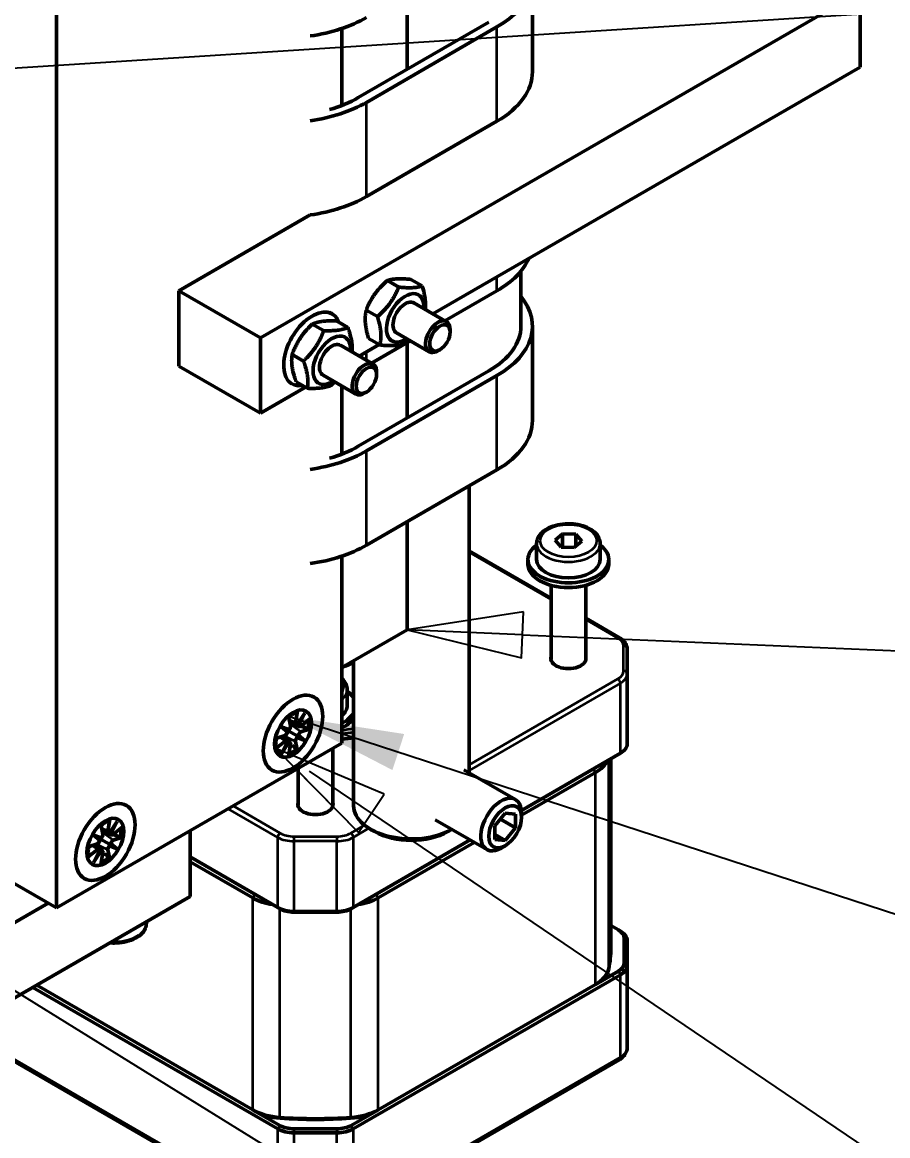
# Model space of a CAD drawing. Header units: millimetres. Extents: x -945 to 1680, y -1981 to 1188.
# Drawn here: x 1117.6 to 1192.6, y 829.7 to 926.2 of the extents above; entities that cross this region are included whole.
import ezdxf

# ---------------------------------------------------------------- set-up
doc = ezdxf.new("R2010")
doc.units = ezdxf.units.MM
doc.header["$LTSCALE"] = 4
for name, color, linetype, lineweight in [('Symbol (ISO)', 7, 'Continuous', 25), ('Visible (ISO)', 7, 'Continuous', 50), ('Visible Narrow (ISO)', 7, 'Continuous', 35)]:
    doc.layers.add(name, color=color, linetype=linetype, lineweight=lineweight)
doc.styles.add('Note Text (ISO)', font='tahoma.ttf')
doc.dimstyles.new('Default - Method 1b (ISO)$7', dxfattribs={"dimscale": 4, "dimtxt": 3.5, "dimasz": 2.5, "dimexe": 3.175, "dimexo": 0, "dimgap": 0.762, "dimtad": 1, "dimtoh": 1, "dimrnd": 1e-08, "dimtxsty": 'Note Text (ISO)', "dimcen": 0.09, "dimdle": 10, "dimclrd": 256, "dimclre": 256, "dimclrt": 256, "dimazin": 2, "dimtfac": 1, "dimtmove": 0, "dimatfit": 3, "dimfxl": 1, "dimtolj": 1, "dimlwd": -1, "dimlwe": -1, "dimarcsym": 0})

# ---------------------------------------------------------------- blocks, each defined once
blk = doc.blocks.new('Balloon29')
at = {"layer": 'Symbol (ISO)'}
for p, q in [((278.693, 211.498), (277.107, 212.089)), ((277.098, 211.647), (278.167, 210.648)), ((278.43, 211.073), (277.299, 211.773)), ((278.167, 210.648), (278.693, 211.498)), ((278.43, 211.073), (295.067, 200.777)), ((299.521, 203.27), (299.681, 203.27)), ((299.521, 192.77), (299.681, 192.77))]:
    blk.add_line(p, q, dxfattribs=at)
at = {"layer": 'Symbol (ISO)', "flags": 128}
blk.add_lwpolyline([(278.693, 211.498), (276.304, 212.389), (278.167, 210.648), (278.693, 211.498)], dxfattribs=at)
at = {"layer": 'Symbol (ISO)'}
for centre, start, end in [((299.521, 198.02), 90, 270), ((299.681, 198.02), 270, 90)]:
    blk.add_arc(centre, 5.25, start, end, dxfattribs=at)
blk.add_solid([(278.693, 211.498), (276.304, 212.389), (278.167, 210.648), (278.693, 211.498)], dxfattribs=at)
at = {"layer": 'Symbol (ISO)', "insert": (299.601, 198.057), "char_height": 3.5, "attachment_point": 5, "style": 'Note Text (ISO)'}
blk.add_mtext('005', dxfattribs=at)
blk = doc.blocks.new('Balloon33')
at = {"layer": 'Symbol (ISO)'}
for p, q in [((311.426, 222.634), (311.585, 222.634)), ((290.27, 218.779), (287.751, 218.385)), ((290.227, 217.78), (290.27, 218.779)), ((290.248, 218.279), (287.751, 218.385)), ((287.751, 218.385), (290.227, 217.78)), ((290.248, 218.279), (306.195, 217.605)), ((311.426, 212.134), (311.585, 212.134))]:
    blk.add_line(p, q, dxfattribs=at)
at = {"layer": 'Symbol (ISO)', "flags": 128}
blk.add_lwpolyline([(290.27, 218.779), (287.751, 218.385), (290.227, 217.78), (290.27, 218.779)], dxfattribs=at)
at = {"layer": 'Symbol (ISO)'}
for centre, start, end in [((311.426, 217.384), 90, 270), ((311.585, 217.384), 270, 90)]:
    blk.add_arc(centre, 5.25, start, end, dxfattribs=at)
blk.add_solid([(290.27, 218.779), (287.751, 218.385), (290.227, 217.78), (290.27, 218.779)], dxfattribs=at)
at = {"layer": 'Symbol (ISO)', "insert": (311.506, 217.421), "char_height": 3.5, "attachment_point": 5, "style": 'Note Text (ISO)'}
blk.add_mtext('016', dxfattribs=at)
blk = doc.blocks.new('Balloon35')
at = {"layer": 'Symbol (ISO)'}
for p, q in [((285.033, 215.725), (284.903, 215.814)), ((285.043, 215.755), (284.903, 215.814)), ((284.903, 215.814), (285.023, 215.692)), ((285.277, 215.434), (286.693, 213.998)), ((286.973, 214.412), (285.63, 215.322)), ((286.693, 213.998), (287.253, 214.826)), ((287.253, 214.826), (287.172, 214.861)), ((286.973, 214.412), (310.421, 198.541))]:
    blk.add_line(p, q, dxfattribs=at)
at = {"layer": 'Symbol (ISO)', "flags": 128}
blk.add_lwpolyline([(287.253, 214.826), (284.903, 215.814), (286.693, 213.998), (287.253, 214.826)], dxfattribs=at)
at = {"layer": 'Symbol (ISO)'}
blk.add_solid([(287.253, 214.826), (284.903, 215.814), (286.693, 213.998), (287.253, 214.826)], dxfattribs=at)
blk = doc.blocks.new('Balloon37')
at = {"layer": 'Symbol (ISO)'}
blk.add_line((277.535, 230.453), (312.561, 232.685), dxfattribs=at)

msp = doc.modelspace()

# ---------------------------------------------------------------- linework, layer by layer
at = {"layer": 'Visible (ISO)'}
for p, q in [((1120.597, 976.01), (1120.597, 849.453)), ((1161.856, 921.917), (1161.856, 930.082)), ((1190.247, 928.857), (1138.275, 898.851)), ((1151.002, 928.653), (1151.002, 922.121)), ((1190.247, 928.857), (1190.247, 922.325)), ((1145.346, 918.999), (1145.346, 925.666)), ((1145.346, 925.666), (1145.346, 918.999)), ((1158.074, 926.203), (1146.76, 919.671)), ((1147.467, 919.263), (1158.781, 925.795)), ((1190.247, 922.325), (1153.21, 900.942)), ((1158.781, 917.63), (1147.467, 911.098)), ((1142.582, 909.503), (1131.204, 902.933)), ((1160.856, 904.638), (1160.856, 899.871)), ((1149.278, 903.821), (1150.26, 903.254)), ((1151.318, 903.916), (1152.301, 903.349)), ((1131.204, 902.933), (1131.204, 896.401)), ((1138.275, 898.851), (1131.204, 902.933)), ((1158.781, 902.933), (1154.27, 900.329)), ((1151.576, 901.885), (1154.404, 900.252)), ((1144.515, 900.922), (1144.267, 901.065)), ((1144.87, 900.321), (1145.853, 899.754)), ((1147.446, 901.264), (1148.428, 900.697)), ((1142.776, 900.047), (1143.758, 899.48)), ((1154.715, 899.361), (1154.715, 899.565)), ((1161.856, 891.706), (1161.856, 899.871)), ((1138.275, 898.851), (1138.275, 892.319)), ((1147.654, 898.803), (1148.636, 898.236)), ((1151.27, 898.597), (1147.906, 896.655)), ((1150.076, 899.287), (1152.904, 897.654)), ((1151.002, 898.442), (1151.002, 891.911)), ((1141.028, 897.411), (1142.01, 896.844)), ((1145.212, 898.211), (1148.04, 896.578)), ((1148.579, 898.268), (1146.846, 897.267)), ((1153.831, 897.83), (1153.654, 897.728)), ((1138.275, 892.319), (1131.204, 896.401)), ((1143.712, 895.613), (1146.54, 893.98)), ((1158.074, 895.993), (1146.76, 889.461)), ((1147.467, 889.053), (1158.781, 895.585)), ((1148.351, 895.687), (1148.351, 895.891)), ((1142.188, 894.578), (1138.275, 892.319)), ((1141.015, 894.86), (1140.767, 895.003)), ((1141.374, 895.049), (1142.356, 894.482)), ((1145.346, 888.789), (1145.346, 894.669)), ((1145.346, 894.669), (1145.346, 888.789)), ((1147.467, 894.156), (1147.29, 894.054)), ((1158.781, 887.42), (1147.467, 880.888)), ((1156.356, 861.169), (1156.356, 886.02)), ((1151.002, 882.929), (1151.002, 873.539)), ((1162.217, 881.03), (1162.217, 879.642)), ((1163.815, 881.317), (1164.453, 881.872)), ((1164.328, 880.72), (1163.815, 881.317)), ((1164.453, 881.872), (1165.606, 881.83)), ((1164.453, 880.715), (1164.453, 881.872)), ((1166.119, 881.233), (1165.481, 880.678)), ((1165.606, 881.83), (1166.119, 881.233)), ((1165.606, 881.83), (1165.606, 880.787)), ((1167.717, 881.03), (1167.717, 879.642)), ((1163.467, 876.282), (1156.356, 880.388)), ((1165.481, 880.678), (1164.328, 880.72)), ((1145.346, 863.741), (1145.346, 879.942)), ((1145.346, 879.942), (1145.346, 870.273)), ((1161.467, 879.234), (1161.467, 879.642)), ((1168.467, 879.234), (1168.467, 879.642)), ((1163.467, 877.408), (1163.467, 871.049)), ((1166.467, 877.408), (1166.467, 871.049)), ((1169.41, 872.851), (1166.467, 874.55)), ((1145.346, 870.273), (1151.002, 873.539)), ((1170.058, 871.897), (1170.058, 869.751)), ((1146.356, 858.312), (1146.356, 870.857)), ((1170.058, 869.751), (1170.058, 863.668)), ((1145.797, 868.374), (1145.797, 866.986)), ((1140.72, 866.059), (1140.889, 865.234)), ((1141.486, 866.501), (1141.317, 865.481)), ((1141.458, 865.311), (1142.128, 866.333)), ((1142.128, 866.333), (1141.577, 865.242)), ((1142.594, 865.861), (1141.795, 865.205)), ((1140.078, 865.15), (1140.748, 864.9)), ((1140.078, 865.15), (1140.495, 864.909)), ((1140.629, 864.694), (1140.078, 865.15)), ((1141.451, 864.357), (1140.495, 864.909)), ((1141.375, 865.311), (1140.823, 865.556)), ((1141.636, 865.161), (1140.831, 865.517)), ((1142.594, 864.977), (1141.795, 864.711)), ((1120.597, 849.453), (1145.346, 863.741)), ((1139.612, 864.139), (1140.411, 864.405)), ((1139.612, 863.255), (1140.411, 863.911)), ((1140.078, 862.783), (1140.629, 863.873)), ((1140.748, 863.805), (1140.078, 862.783)), ((1140.587, 863.945), (1140.099, 864.301)), ((1140.847, 863.795), (1140.136, 864.314)), ((1140.72, 862.615), (1140.889, 863.635)), ((1141.486, 863.057), (1141.317, 863.882)), ((1142.128, 863.966), (1141.451, 864.357)), ((1142.128, 863.966), (1141.458, 864.215)), ((1141.577, 864.421), (1142.128, 863.966)), ((1144.547, 863.28), (1144.547, 858.393)), ((1169.472, 862.852), (1160.899, 857.902)), ((1168.647, 845.962), (1168.647, 862.375)), ((1141.547, 861.548), (1141.547, 858.393)), ((1155.913, 861.425), (1160.391, 858.84)), ((1160.909, 857.499), (1167.318, 861.2)), ((1125.222, 857.111), (1125.054, 856.091)), ((1125.195, 855.921), (1125.865, 856.944)), ((1125.865, 856.944), (1125.314, 855.853)), ((1153.413, 857.095), (1157.891, 854.51)), ((1158.604, 856.553), (1159.488, 857.653)), ((1159.078, 857.143), (1160.372, 856.396)), ((1159.488, 857.653), (1160.372, 857.574)), ((1160.372, 857.574), (1160.372, 856.396)), ((1160.909, 857.295), (1160.909, 857.695)), ((1124.457, 856.669), (1124.626, 855.844)), ((1125.112, 855.922), (1124.56, 856.166)), ((1125.372, 855.771), (1124.568, 856.127)), ((1126.331, 856.471), (1125.532, 855.815)), ((1132.187, 850.429), (1132.187, 856.144)), ((1148.174, 856.066), (1147.821, 856.27)), ((1154.538, 856.066), (1154.866, 856.256)), ((1158.604, 855.375), (1158.604, 856.553)), ((1160.372, 856.396), (1159.488, 855.296)), ((1123.348, 854.749), (1124.147, 855.015)), ((1123.815, 855.76), (1124.484, 855.511)), ((1123.815, 855.76), (1124.232, 855.519)), ((1124.365, 855.305), (1123.815, 855.76)), ((1125.187, 854.967), (1124.232, 855.519)), ((1125.865, 854.576), (1125.187, 854.967)), ((1125.314, 855.032), (1125.865, 854.576)), ((1126.331, 855.587), (1125.532, 855.321)), ((1156.457, 855.337), (1146.32, 849.484)), ((1148.474, 850.32), (1156.811, 855.133)), ((1158.604, 855.806), (1159.488, 855.296)), ((1159.488, 855.296), (1158.604, 855.375)), ((1123.348, 853.865), (1124.147, 854.521)), ((1123.815, 853.393), (1124.365, 854.484)), ((1124.484, 854.415), (1123.815, 853.393)), ((1124.323, 854.556), (1123.835, 854.912)), ((1124.583, 854.405), (1123.873, 854.924)), ((1124.457, 853.225), (1124.626, 854.245)), ((1125.222, 853.667), (1125.054, 854.492)), ((1125.865, 854.576), (1125.195, 854.826)), ((1159.488, 854.834), (1159.141, 854.634)), ((1139.774, 849.484), (1132.187, 853.864)), ((1132.187, 853.456), (1137.62, 850.32)), ((1114.94, 852.719), (1120.597, 849.453)), ((1110.974, 838.182), (1132.187, 850.429)), ((1111.051, 844.758), (1119.89, 849.861)), ((1139.951, 849.382), (1139.774, 849.484)), ((1146.32, 849.484), (1146.143, 849.382)), ((1128.397, 848.122), (1128.397, 848.24)), ((1144.905, 849.146), (1141.188, 849.146)), ((1141.188, 849.086), (1144.905, 849.086)), ((1168.647, 847.92), (1169.296, 847.545)), ((1169.296, 847.545), (1169.472, 847.443)), ((1169.808, 846.831), (1169.808, 844.684)), ((1170.058, 844.48), (1170.058, 846.626)), ((1170.058, 844.48), (1170.058, 837.336)), ((1146.32, 830.297), (1169.472, 843.664)), ((1169.296, 843.97), (1167.318, 842.828)), ((1118.545, 842.553), (1139.774, 830.297)), ((1137.62, 831.948), (1118.899, 842.757)), ((1167.318, 842.828), (1148.474, 831.948)), ((1139.877, 822.923), (1116.725, 836.291)), ((1169.369, 836.291), (1146.216, 822.923)), ((1137.797, 831.846), (1137.62, 831.948)), ((1139.951, 830.603), (1137.797, 831.846)), ((1148.297, 831.846), (1146.143, 830.603)), ((1148.474, 831.948), (1148.297, 831.846)), ((1144.905, 830.307), (1141.188, 830.307)), ((1141.188, 829.958), (1144.905, 829.958))]:
    msp.add_line(p, q, dxfattribs=at)
for centre, major_axis, ratio, start_param, end_param in [((1151.356, 930.082), (10.5, 0), 0.57735, 5.497787, 6.723161), ((1140.042, 930.898), (-10.5, 0), 0.57735, 1.815095, 2.356194), ((1151.356, 921.917), (10.5, 0), 0.57735, 5.497787, 6.283185), ((1140.042, 923.55), (-9.5, 0), 0.57735, 2.030312, 2.356194), ((1140.042, 923.55), (10.5, 0), 0.57735, 4.956688, 5.497787), ((1140.042, 915.385), (-10.5, 0), 0.57735, 1.815095, 2.356194), ((1151.356, 907.22), (10.5, 0), 0.57735, 5.497787, 6.038887), ((1150.826, 900.586), (1.15, 1.992), 0.57735, 5.422838, 10.285126), ((1151.356, 899.871), (10.5, 0), 0.57735, 5.497787, 6.723161), ((1142.765, 897.891), (1.75, 3.031), 0.57735, 5.836922, 9.871041), ((1150.826, 900.586), (0.75, 1.299), 0.57735, 6.269872, 9.438091), ((1153.654, 898.953), (0.75, 1.299), 0.57735, 5.497787, 10.210176), ((1151.356, 899.871), (9.5, 0), 0.57735, 5.497787, 6.283185), ((1144.462, 896.912), (1.15, 1.992), 0.57735, 5.422838, 10.285126), ((1144.462, 896.912), (0.75, 1.299), 0.57735, 6.269872, 9.438091), ((1147.29, 895.279), (0.75, 1.299), 0.57735, 5.497787, 10.210176), ((1151.356, 891.706), (10.5, 0), 0.57735, 5.497787, 6.283185), ((1140.042, 893.339), (10.5, 0), 0.57735, 4.956688, 5.497787), ((1140.042, 893.339), (-9.5, 0), 0.57735, 2.030312, 2.356194), ((1140.042, 885.174), (-10.5, 0), 0.57735, 1.815095, 2.356194), ((1164.967, 879.642), (3.5, 0), 0.57735, 2.474646, 6.950132), ((1164.967, 879.234), (3.5, 0), 0.57735, 3.141593, 6.283185), ((1164.967, 879.642), (2.75, 0), 0.57735, 3.141593, 6.283185), ((1164.967, 871.069), (-1.525, 0), 0.57735, 6.101866, 9.606098), ((1143.047, 866.986), (3.5, 0), 0.57735, 0.331605, 0.666946), ((1143.047, 866.986), (2.75, 0), 0.57735, 5.702286, 6.283185), ((1143.047, 866.986), (3.5, 0), 0.57735, 5.429, 5.95158), ((1143.047, 866.578), (3.5, 0), 0.57735, 5.429, 5.95158), ((1140.449, 864.635), (0.13, 0.225), 0.57735, 3.718711, 5.286581), ((1140.846, 864.965), (0.424, 0.028), 0.140064, 3.730176, 4.468991), ((1140.622, 864.577), (-0.188, 0.381), 0.140064, 4.955786, 5.694601), ((1140.709, 865.086), (0.13, 0.225), 0.57735, 4.138197, 5.706067), ((1141.497, 865.541), (-0.13, -0.225), 0.57735, 5.289508, 6.857378), ((1141.891, 865.31), (0.427, -0.221), 0.494826, 3.80203, 4.171038), ((1141.757, 865.391), (-0.13, -0.225), 0.57735, 5.708993, 7.276863), ((1141.757, 864.481), (-0.13, -0.225), 0.57735, 3.718711, 5.286581), ((1140.449, 863.725), (0.13, 0.225), 0.57735, 5.708993, 7.276863), ((1140.846, 863.5), (-0.405, 0.259), 0.494826, 5.25374, 5.622748), ((1140.709, 863.575), (0.13, 0.225), 0.57735, 5.289508, 6.857378), ((1141.497, 864.03), (-0.13, -0.225), 0.57735, 4.138197, 5.706067), ((1141.667, 863.974), (0.213, -0.386), 0.211826, 3.185797, 3.924612), ((1141.891, 864.362), (-0.441, -0.009), 0.211826, 5.500166, 6.238981), ((1143.047, 871.069), (-12.352, 0), 0.57735, 1.758009, 1.842033), ((1168.058, 863.668), (2, 0), 0.57735, 5.497787, 6.283185), ((1164.49, 862.833), (4, 0), 0.57735, 5.497787, 6.003148), ((1159.141, 856.675), (1.25, 2.165), 0.57735, 5.497787, 10.210176), ((1143.047, 858.413), (-1.525, 0), 0.57735, 6.101866, 9.606098), ((1151.356, 858.312), (-5, 0), 0.57735, 0, 2.349088), ((1125.234, 856.151), (-0.13, -0.225), 0.57735, 5.289508, 6.857378), ((1125.628, 855.92), (0.427, -0.221), 0.494826, 3.80203, 4.171038), ((1151.356, 857.903), (4.5, 0), 0.57735, 3.926991, 5.497787), ((1124.185, 855.245), (0.13, 0.225), 0.57735, 3.718711, 5.286581), ((1124.583, 855.575), (0.424, 0.028), 0.140064, 3.730176, 4.468991), ((1124.359, 855.187), (-0.188, 0.381), 0.140064, 4.955786, 5.694601), ((1124.445, 855.696), (0.13, 0.225), 0.57735, 4.138197, 5.706067), ((1125.404, 854.584), (0.213, -0.386), 0.211826, 3.185797, 3.924612), ((1125.628, 854.972), (-0.441, -0.009), 0.211826, 5.500166, 6.238981), ((1125.494, 856.001), (-0.13, -0.225), 0.57735, 5.708993, 7.276863), ((1125.494, 855.091), (-0.13, -0.225), 0.57735, 3.718711, 5.286581), ((1124.185, 854.335), (0.13, 0.225), 0.57735, 5.708993, 7.276863), ((1124.583, 854.11), (-0.405, 0.259), 0.494826, 5.25374, 5.622748), ((1124.445, 854.185), (0.13, 0.225), 0.57735, 5.289508, 6.857378), ((1125.234, 854.64), (-0.13, -0.225), 0.57735, 4.138197, 5.706067), ((1140.448, 851.953), (4, 0), 0.57735, 3.926991, 4.432351), ((1145.645, 851.953), (4, 0), 0.57735, 4.992427, 5.497787), ((1141.188, 850.301), (-2, 0), 0.57735, 0.785398, 1.570796), ((1141.188, 850.097), (1.75, 0), 0.57735, 3.926991, 4.712389), ((1144.905, 850.301), (-2, 0), 0.57735, 1.570796, 2.356194), ((1144.905, 850.097), (1.75, 0), 0.57735, 4.712389, 5.497787), ((1168.058, 846.831), (1.75, 0), 0.57735, 0, 0.785398), ((1168.058, 846.626), (2, 0), 0.57735, 0, 0.785398), ((1143.047, 845.962), (25.6, 0), 0.57735, 6.162592, 6.283185), ((1168.058, 844.684), (1.75, 0), 0.57735, 5.497787, 6.283185), ((1168.058, 844.48), (2, 0), 0.57735, 5.497787, 6.283185), ((1164.49, 844.461), (4, 0), 0.57735, 5.497787, 6.162592), ((1140.448, 833.581), (-4, 0), 0.57735, 0.785398, 1.450203), ((1140.448, 833.377), (3.75, 0), 0.57735, 3.926991, 4.591796), ((1145.645, 833.377), (3.75, 0), 0.57735, 4.832982, 5.497787), ((1145.645, 833.581), (-4, 0), 0.57735, 1.691389, 2.356194), ((1143.047, 845.962), (-25.6, 0), 0.57735, 1.450203, 1.691389), ((1143.047, 845.758), (25.35, 0), 0.57735, 4.591796, 4.832982), ((1141.188, 831.113), (2, 0), 0.57735, 3.926991, 4.712389), ((1141.188, 831.317), (-1.75, 0), 0.57735, 0.785398, 1.570796), ((1144.905, 831.317), (-1.75, 0), 0.57735, 1.570796, 2.356194), ((1144.905, 831.113), (2, 0), 0.57735, 4.712389, 5.497787)]:
    msp.add_ellipse(centre, major_axis=major_axis, ratio=ratio, start_param=start_param, end_param=end_param, dxfattribs=at)
for centre, major_axis in [((1153.831, 898.851), (0.625, 1.083)), ((1147.467, 895.177), (0.625, 1.083)), ((1141.103, 864.558), (-1.825, -3.161)), ((1141.103, 864.558), (-1.125, -1.949)), ((1124.84, 855.168), (-1.825, -3.161)), ((1159.488, 856.475), (1.005, 1.74)), ((1124.84, 855.168), (-1.125, -1.949))]:
    msp.add_ellipse(centre, major_axis=major_axis, ratio=0.57735, dxfattribs=at)
for points, weights in [([(1149.278, 903.821), (1148.038, 902.73), (1147.446, 901.264)], [1, 1.15470053838, 1]), ([(1148.428, 900.697), (1149.668, 901.788), (1150.26, 903.254)], [1, 1.15470053838, 1]), ([(1151.318, 903.916), (1149.974, 904.055), (1149.278, 903.821)], [1, 1.15470053838, 1]), ([(1150.26, 903.254), (1151.605, 903.114), (1152.301, 903.349)], [1, 1.15470053838, 1]), ([(1152.301, 903.349), (1152.659, 902.16), (1152.574, 901.308)], [1, 1.12653035874, 1.04608106698]), ([(1144.87, 900.321), (1143.499, 900.371), (1142.776, 900.047)], [1, 1.15470053838, 1]), ([(1147.446, 901.264), (1147.226, 900.221), (1147.654, 898.803)], [1, 1.15470053838, 1]), ([(1148.636, 898.236), (1148.856, 899.279), (1148.428, 900.697)], [1, 1.15470053838, 1]), ([(1142.776, 900.047), (1141.578, 898.916), (1141.028, 897.411)], [1, 1.15470053838, 1]), ([(1142.01, 896.844), (1143.208, 897.975), (1143.758, 899.48)], [1, 1.15470053838, 1]), ([(1143.758, 899.48), (1145.13, 899.43), (1145.853, 899.754)], [1, 1.15470053838, 1]), ([(1145.853, 899.754), (1146.304, 898.511), (1146.227, 897.625)], [1, 1.13862525643, 1.02880972628]), ([(1151.079, 898.707), (1150.893, 898.522), (1150.676, 898.331)], [1.04056158392, 1.02400596576, 1]), ([(1141.028, 897.411), (1140.877, 896.417), (1141.374, 895.049)], [1, 1.15470053838, 1]), ([(1150.676, 898.331), (1149.98, 898.096), (1148.636, 898.236)], [1, 1.15470053838, 1]), ([(1142.356, 894.482), (1142.507, 895.476), (1142.01, 896.844)], [1, 1.15470053838, 1]), ([(1144.45, 894.756), (1143.727, 894.432), (1142.356, 894.482)], [1, 1.15470053838, 1]), ([(1144.726, 895.027), (1144.596, 894.893), (1144.45, 894.756)], [1.0295006628, 1.01651294566, 1]), ([(1140.832, 865.51), (1140.84, 865.51), (1140.848, 865.51)], [1.0759093721, 1.07009535136, 1.06427568719]), ([(1141.793, 865.203), (1142.068, 865.104), (1142.388, 864.99)], [1.01224163851, 1.01050404715, 1.00292654222]), ([(1140.151, 864.303), (1140.147, 864.31), (1140.143, 864.316)], [1.0642756871, 1.07009535128, 1.07590937202]), ([(1141.371, 863.229), (1141.112, 863.449), (1140.89, 863.638)], [1.00292654222, 1.01050404715, 1.01224163851]), ([(1124.569, 856.12), (1124.577, 856.12), (1124.584, 856.12)], [1.0759093721, 1.07009535136, 1.06427568719]), ([(1125.529, 855.813), (1125.804, 855.715), (1126.124, 855.6)], [1.01224163851, 1.01050404715, 1.00292654222]), ([(1123.887, 854.913), (1123.883, 854.92), (1123.88, 854.926)], [1.06427568709, 1.07009535128, 1.07590937202]), ([(1125.108, 853.84), (1124.848, 854.06), (1124.626, 854.248)], [1.00292654222, 1.01050404715, 1.01224163851])]:
    msp.add_rational_spline(points, weights, degree=2, dxfattribs=at)
for points, knots in [([(1162.217, 881.03), (1162.217, 881.202), (1162.257, 881.372), (1162.413, 881.701), (1162.533, 881.858), (1162.849, 882.152), (1163.054, 882.285), (1163.522, 882.507), (1163.788, 882.594), (1164.347, 882.712), (1164.641, 882.742), (1165.227, 882.747), (1165.52, 882.72), (1166.08, 882.612), (1166.347, 882.531), (1166.83, 882.315), (1167.046, 882.181), (1167.397, 881.868), (1167.534, 881.689), (1167.683, 881.345), (1167.717, 881.188), (1167.717, 881.03)], [5.6969, 5.6969, 5.6969, 5.6969, 5.962695, 5.962695, 6.252319, 6.252319, 6.580414, 6.580414, 6.919125, 6.919125, 7.255258, 7.255258, 7.589818, 7.589818, 7.925733, 7.925733, 8.264385, 8.264385, 8.593985, 8.593985, 8.838493, 8.838493, 8.838493, 8.838493]), ([(1170.058, 871.897), (1170.058, 871.976), (1170.047, 872.054), (1170.006, 872.206), (1169.975, 872.279), (1169.898, 872.416), (1169.851, 872.481), (1169.745, 872.601), (1169.685, 872.657), (1169.555, 872.76), (1169.485, 872.808), (1169.41, 872.851)], [3.9269908, 3.9269908, 3.9269908, 3.9269908, 4.0840705, 4.0840705, 4.2411501, 4.2411501, 4.3982297, 4.3982297, 4.5553094, 4.5553094, 4.712389, 4.712389, 4.712389, 4.712389]), ([(1145.655, 870.452), (1145.749, 870.489), (1145.84, 870.529), (1146.08, 870.64), (1146.223, 870.716), (1146.356, 870.796)], [2.9584401, 2.9584401, 2.9584401, 2.9584401, 3.033555, 3.033555, 3.1624111, 3.1624111, 3.1624111, 3.1624111]), ([(1145.346, 869.328), (1145.499, 869.183), (1145.621, 869.017), (1145.763, 868.689), (1145.797, 868.532), (1145.797, 868.374)], [8.2914908, 8.2914908, 8.2914908, 8.2914908, 8.593985, 8.593985, 8.8384931, 8.8384931, 8.8384931, 8.8384931]), ([(1140.731, 866.006), (1140.77, 866.04), (1140.81, 866.071), (1140.896, 866.136), (1140.943, 866.169), (1141.037, 866.228), (1141.083, 866.255), (1141.175, 866.303), (1141.221, 866.324), (1141.31, 866.36), (1141.353, 866.375), (1141.396, 866.387)], [2.9054567, 2.9054567, 2.9054567, 2.9054567, 2.9902069, 2.9902069, 3.0908314, 3.0908314, 3.1914559, 3.1914559, 3.2920804, 3.2920804, 3.392705, 3.392705, 3.392705, 3.392705]), ([(1141.486, 866.501), (1141.482, 866.479), (1141.473, 866.454), (1141.451, 866.421), (1141.435, 866.405), (1141.411, 866.392), (1141.404, 866.389), (1141.396, 866.387)], [0.03061008, 0.03061008, 0.03061008, 0.03061008, 0.03823499, 0.03823499, 0.0458563, 0.0458563, 0.04902162, 0.04902162, 0.04902162, 0.04902162]), ([(1142.594, 864.977), (1142.577, 864.971), (1142.552, 864.967), (1142.506, 864.966), (1142.477, 864.968), (1142.432, 864.976), (1142.408, 864.983), (1142.388, 864.99)], [0.03061008, 0.03061008, 0.03061008, 0.03061008, 0.03823499, 0.03823499, 0.0458563, 0.0458563, 0.05210472, 0.05210472, 0.05210472, 0.05210472]), ([(1139.666, 863.39), (1139.655, 863.433), (1139.646, 863.478), (1139.632, 863.573), (1139.628, 863.623), (1139.623, 863.726), (1139.623, 863.78), (1139.628, 863.891), (1139.633, 863.948), (1139.646, 864.055), (1139.653, 864.105), (1139.663, 864.156)], [1.319684, 1.319684, 1.319684, 1.319684, 1.4203085, 1.4203085, 1.520933, 1.520933, 1.6215575, 1.6215575, 1.722182, 1.722182, 1.8069323, 1.8069323, 1.8069323, 1.8069323]), ([(1139.665, 863.39), (1139.667, 863.382), (1139.669, 863.374), (1139.669, 863.347), (1139.664, 863.325), (1139.646, 863.289), (1139.629, 863.269), (1139.612, 863.255)], [0.0732806, 0.0732806, 0.0732806, 0.0732806, 0.07644591, 0.07644591, 0.08406722, 0.08406722, 0.09169213, 0.09169213, 0.09169213, 0.09169213]), ([(1141.371, 863.229), (1141.388, 863.215), (1141.405, 863.198), (1141.435, 863.163), (1141.451, 863.139), (1141.473, 863.098), (1141.482, 863.075), (1141.486, 863.057)], [0.07019749, 0.07019749, 0.07019749, 0.07019749, 0.07644591, 0.07644591, 0.08406722, 0.08406722, 0.09169213, 0.09169213, 0.09169213, 0.09169213]), ([(1124.468, 856.616), (1124.507, 856.65), (1124.546, 856.681), (1124.633, 856.747), (1124.68, 856.779), (1124.773, 856.839), (1124.82, 856.866), (1124.912, 856.913), (1124.957, 856.934), (1125.046, 856.97), (1125.09, 856.985), (1125.132, 856.997)], [2.9054567, 2.9054567, 2.9054567, 2.9054567, 2.9902069, 2.9902069, 3.0908314, 3.0908314, 3.1914559, 3.1914559, 3.2920804, 3.2920804, 3.392705, 3.392705, 3.392705, 3.392705]), ([(1125.222, 857.111), (1125.219, 857.089), (1125.21, 857.065), (1125.188, 857.031), (1125.171, 857.015), (1125.148, 857.002), (1125.14, 856.999), (1125.132, 856.997)], [0.03061008, 0.03061008, 0.03061008, 0.03061008, 0.03823499, 0.03823499, 0.0458563, 0.0458563, 0.04902162, 0.04902162, 0.04902162, 0.04902162]), ([(1126.331, 855.587), (1126.313, 855.581), (1126.288, 855.577), (1126.243, 855.576), (1126.213, 855.578), (1126.168, 855.587), (1126.145, 855.593), (1126.124, 855.6)], [0.03061008, 0.03061008, 0.03061008, 0.03061008, 0.03823499, 0.03823499, 0.0458563, 0.0458563, 0.05210472, 0.05210472, 0.05210472, 0.05210472]), ([(1123.402, 854), (1123.404, 853.992), (1123.405, 853.984), (1123.406, 853.957), (1123.401, 853.935), (1123.382, 853.899), (1123.366, 853.88), (1123.348, 853.865)], [0.0732806, 0.0732806, 0.0732806, 0.0732806, 0.07644591, 0.07644591, 0.08406722, 0.08406722, 0.09169213, 0.09169213, 0.09169213, 0.09169213]), ([(1123.402, 854), (1123.391, 854.043), (1123.382, 854.088), (1123.369, 854.183), (1123.364, 854.233), (1123.36, 854.337), (1123.36, 854.39), (1123.364, 854.501), (1123.369, 854.558), (1123.382, 854.666), (1123.39, 854.716), (1123.399, 854.766)], [1.319684, 1.319684, 1.319684, 1.319684, 1.4203085, 1.4203085, 1.520933, 1.520933, 1.6215575, 1.6215575, 1.722182, 1.722182, 1.8069323, 1.8069323, 1.8069323, 1.8069323]), ([(1125.108, 853.84), (1125.124, 853.825), (1125.141, 853.808), (1125.171, 853.773), (1125.188, 853.749), (1125.21, 853.709), (1125.219, 853.685), (1125.222, 853.667)], [0.07019749, 0.07019749, 0.07019749, 0.07019749, 0.07644591, 0.07644591, 0.08406722, 0.08406722, 0.09169213, 0.09169213, 0.09169213, 0.09169213]), ([(1125.252, 846.425), (1125.372, 846.415), (1125.493, 846.409), (1125.907, 846.406), (1126.199, 846.432), (1126.76, 846.54), (1127.027, 846.622), (1127.51, 846.838), (1127.726, 846.972), (1128.077, 847.285), (1128.214, 847.463), (1128.363, 847.808), (1128.397, 847.965), (1128.397, 848.122)], [7.348666, 7.348666, 7.348666, 7.348666, 7.487014, 7.487014, 7.821573, 7.821573, 8.157489, 8.157489, 8.496141, 8.496141, 8.825741, 8.825741, 9.070249, 9.070249, 9.070249, 9.070249]), ([(1170.058, 837.336), (1170.058, 837.245), (1170.046, 837.155), (1169.998, 836.982), (1169.963, 836.899), (1169.878, 836.747), (1169.826, 836.676), (1169.713, 836.548), (1169.65, 836.489), (1169.516, 836.382), (1169.444, 836.334), (1169.369, 836.291)], [2.3561945, 2.3561945, 2.3561945, 2.3561945, 2.5132742, 2.5132742, 2.6703538, 2.6703538, 2.8274334, 2.8274334, 2.984513, 2.984513, 3.1415927, 3.1415927, 3.1415927, 3.1415927])]:
    msp.add_open_spline(points, degree=3, knots=knots, dxfattribs=at)
at = {"layer": 'Visible Narrow (ISO)'}
for p, q in [((1158.781, 917.63), (1158.781, 925.795)), ((1147.467, 911.098), (1147.467, 919.263)), ((1158.781, 902.933), (1158.781, 904.158)), ((1147.467, 896.909), (1147.467, 897.626)), ((1158.781, 887.42), (1158.781, 895.585)), ((1147.467, 880.888), (1147.467, 889.053)), ((1163.467, 876.181), (1156.356, 880.286)), ((1169.26, 872.836), (1166.467, 874.449)), ((1169.758, 869.996), (1169.758, 872.142)), ((1156.356, 861.852), (1169.26, 869.302)), ((1169.472, 868.934), (1156.356, 861.362)), ((1169.472, 862.852), (1169.472, 868.934)), ((1141.317, 865.481), (1140.783, 865.751)), ((1141.795, 864.711), (1140.863, 865.363)), ((1140.411, 863.911), (1139.91, 864.238)), ((1141.317, 863.882), (1140.286, 864.364)), ((1168.461, 844.184), (1168.461, 862.267)), ((1167.318, 861.2), (1167.142, 861.506)), ((1167.318, 842.828), (1167.318, 861.2)), ((1139.774, 855.567), (1135.481, 858.046)), ((1135.905, 858.291), (1139.986, 855.935)), ((1125.054, 856.091), (1124.52, 856.361)), ((1125.532, 855.321), (1124.599, 855.973)), ((1146.107, 855.935), (1147.3, 856.623)), ((1147.682, 856.354), (1146.32, 855.567)), ((1125.054, 854.492), (1124.022, 854.974)), ((1139.774, 849.484), (1139.774, 855.567)), ((1141.188, 855.647), (1144.905, 855.647)), ((1141.188, 855.647), (1141.188, 855.229)), ((1141.188, 855.229), (1141.188, 849.146)), ((1144.905, 855.229), (1141.188, 855.229)), ((1144.905, 855.647), (1144.905, 855.229)), ((1144.905, 849.146), (1144.905, 855.229)), ((1146.32, 855.567), (1146.32, 849.484)), ((1124.147, 854.521), (1123.647, 854.849)), ((1137.62, 850.32), (1137.797, 850.626)), ((1137.62, 831.948), (1137.62, 850.32)), ((1148.297, 850.626), (1148.474, 850.32)), ((1148.474, 831.948), (1148.474, 850.32)), ((1139.967, 831.289), (1139.967, 849.373)), ((1146.126, 831.289), (1146.126, 849.373)), ((1141.188, 849.086), (1141.188, 849.146)), ((1144.905, 849.086), (1144.905, 849.146)), ((1169.808, 846.831), (1170.058, 846.626)), ((1169.808, 844.684), (1170.058, 844.48)), ((1169.296, 843.97), (1169.472, 843.664)), ((1169.472, 836.52), (1169.472, 843.664)), ((1116.621, 836.52), (1139.774, 823.152)), ((1146.32, 823.152), (1169.472, 836.52)), ((1139.997, 831.228), (1139.967, 831.289)), ((1146.096, 831.228), (1146.126, 831.289)), ((1139.951, 830.603), (1139.774, 830.297)), ((1139.774, 823.152), (1139.774, 830.297)), ((1141.188, 830.307), (1141.188, 829.958)), ((1141.188, 829.958), (1141.188, 822.814)), ((1144.905, 830.307), (1144.905, 829.958)), ((1144.905, 822.814), (1144.905, 829.958)), ((1146.143, 830.603), (1146.32, 830.297)), ((1146.32, 830.297), (1146.32, 823.152))]:
    msp.add_line(p, q, dxfattribs=at)
msp.add_ellipse((1164.967, 881.275), major_axis=(-2.45, 0), ratio=0.57735, dxfattribs=at)
for centre, major_axis, ratio, start_param, end_param in [((1164.967, 881.03), (-2.75, 0), 0.57735, 0, 3.141593), ((1169.26, 872.591), (0.15, 0.26), 0.57735, 0, 0.785398), ((1168.058, 872.142), (1.7, 0), 0.57735, 0, 0.785398), ((1169.758, 871.897), (0.3, 0), 0.816497, 0, 1.570796), ((1143.047, 872.702), (-4.8, 0), 0.57735, 2.070244, 2.331515), ((1143.047, 870.252), (2.8, 0), 0.57735, 0.163772, 0.177173), ((1168.058, 869.996), (1.7, 0), 0.57735, 5.497787, 6.283185), ((1168.058, 869.751), (2, 0), 0.57735, 5.497787, 6.283185), ((1169.758, 869.751), (0.3, 0), 0.816497, 0, 1.570796), ((1143.047, 868.619), (2.45, 0), 0.57735, 5.930166, 6.636205), ((1169.26, 869.057), (-0.15, 0.26), 0.57735, 3.926991, 5.497787), ((1143.047, 868.374), (2.75, 0), 0.57735, 5.702286, 6.283185), ((1141.103, 864.558), (-1.089, -1.886), 0.57735, 3.675726, 4.178256), ((1141.022, 864.604), (-0.997, -1.726), 0.57735, 2.105963, 2.543583), ((1141.103, 864.558), (1.089, 1.886), 0.57735, 5.246522, 5.749052), ((1143.047, 871.069), (-11, 0), 0.57735, 1.781341, 1.876378), ((1143.047, 870.908), (-11.235, 0), 0.57735, 1.776878, 1.869793), ((1141.103, 864.558), (-1.089, -1.886), 0.57735, 5.246522, 5.749052), ((1141.103, 864.558), (1.089, 1.886), 0.57735, 3.675726, 4.178256), ((1141.022, 864.604), (-0.997, -1.726), 0.57735, 0.59801, 1.035629), ((1124.84, 855.168), (-1.089, -1.886), 0.57735, 3.675726, 4.178256), ((1124.759, 855.215), (-0.997, -1.726), 0.57735, 2.105963, 2.543583), ((1124.84, 855.168), (1.089, 1.886), 0.57735, 5.246522, 5.749052), ((1139.986, 855.69), (0.15, 0.26), 0.57735, 0.785398, 2.356194), ((1141.188, 856.629), (1.7, 0), 0.57735, 3.926991, 4.712389), ((1144.905, 856.629), (1.7, 0), 0.57735, 4.712389, 5.497787), ((1146.107, 855.69), (-0.15, 0.26), 0.57735, 3.926991, 5.497787), ((1141.188, 856.384), (-2, 0), 0.57735, 0.785398, 1.570796), ((1144.905, 856.384), (-2, 0), 0.57735, 1.570796, 2.356194), ((1124.84, 855.168), (-1.089, -1.886), 0.57735, 5.246522, 5.749052), ((1124.84, 855.168), (1.089, 1.886), 0.57735, 3.675726, 4.178256), ((1124.759, 855.215), (-0.997, -1.726), 0.57735, 0.59801, 1.035629), ((1125.647, 848.122), (2.75, 0), 0.57735, 4.640572, 6.283185), ((1168.058, 837.336), (2, 0), 0.57735, 5.497787, 6.283185), ((1169.119, 836.724), (0.25, -0.433), 0.57735, 0, 0.785398)]:
    msp.add_ellipse(centre, major_axis=major_axis, ratio=ratio, start_param=start_param, end_param=end_param, dxfattribs=at)

# ---------------------------------------------------------------- block references
at = {"layer": 'Symbol (ISO)', "xscale": 4, "yscale": 4, "zscale": 4}
for name in ['Balloon37', 'Balloon33', 'Balloon35', 'Balloon29']:
    msp.add_blockref(name, (0, 0), dxfattribs=at)

# ---------------------------------------------------------------- leaders
at = {"layer": 'Symbol (ISO)', "annotation_type": 0, "has_hookline": 1, "hookline_direction": 0, "text_width": 194.308}
msp.add_leader([(1140.72, 866.059), (1280.061, 820.648), (1290.061, 820.648)], dimstyle='Default - Method 1b (ISO)$7', override={"dimtad": 0}, dxfattribs=at)

doc.saveas('drawing.dxf')
